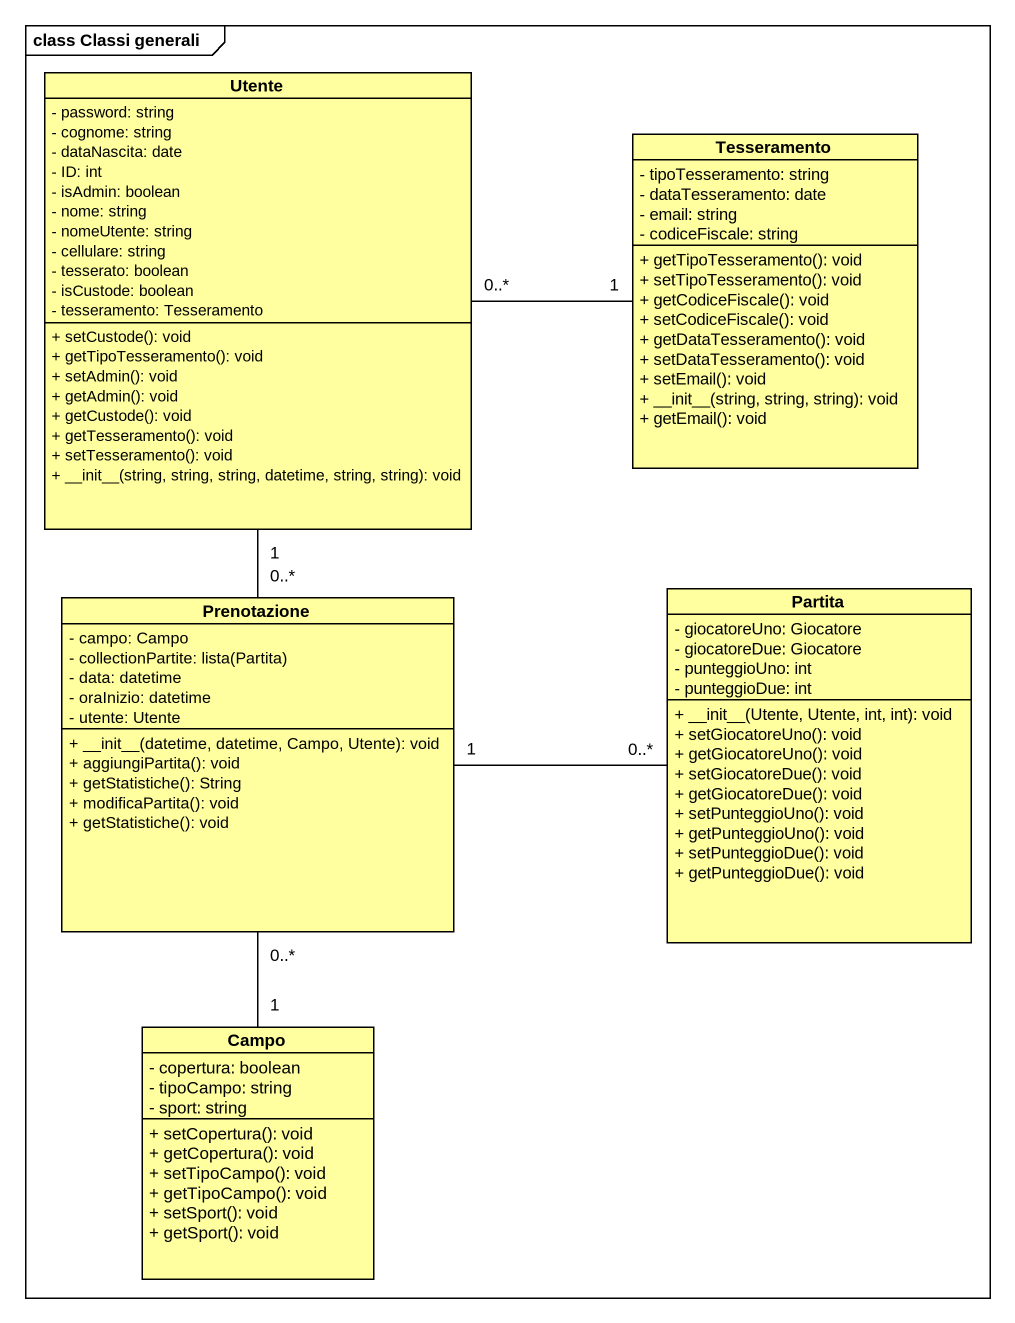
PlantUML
@startuml
mainframe class Classi generali
hide circle
hide empty members
skinparam classAttributeIconSize 0
class Utente #FFFFA0 {
  - password: string
  - cognome: string
  - dataNascita: date
  - ID: int
  - isAdmin: boolean
  - nome: string
  - nomeUtente: string
  - cellulare: string
  - tesserato: boolean
  - isCustode: boolean
  - tesseramento: Tesseramento
  + setCustode(): void
  + getTipoTesseramento(): void
  + setAdmin(): void
  + getAdmin(): void
  + getCustode(): void
  + getTesseramento(): void
  + setTesseramento(): void
  + ~__init~__(string, string, string, datetime, string, string): void
}
class Tesseramento #FFFFA0 {
  - tipoTesseramento: string
  - dataTesseramento: date
  - email: string
  - codiceFiscale: string
  + getTipoTesseramento(): void
  + setTipoTesseramento(): void
  + getCodiceFiscale(): void
  + setCodiceFiscale(): void
  + getDataTesseramento(): void
  + setDataTesseramento(): void
  + setEmail(): void
  + ~__init~__(string, string, string): void
  + getEmail(): void
}
class Prenotazione #FFFFA0 {
  - campo: Campo
  {field} - collectionPartite: lista(Partita)
  - data: datetime
  - oraInizio: datetime
  - utente: Utente
  + ~__init~__(datetime, datetime, Campo, Utente): void
  + aggiungiPartita(): void
  + getStatistiche(): String
  + modificaPartita(): void
  + getStatistiche(): void
}
class Partita #FFFFA0 {
  - giocatoreUno: Giocatore
  - giocatoreDue: Giocatore
  - punteggioUno: int
  - punteggioDue: int
  + ~__init~__(Utente, Utente, int, int): void
  + setGiocatoreUno(): void
  + getGiocatoreUno(): void
  + setGiocatoreDue(): void
  + getGiocatoreDue(): void
  + setPunteggioUno(): void
  + getPunteggioUno(): void
  + setPunteggioDue(): void
  + getPunteggioDue(): void
}
class Campo #FFFFA0 {
  - copertura: boolean
  - tipoCampo: string
  - sport: string
  + setCopertura(): void
  + getCopertura(): void
  + setTipoCampo(): void
  + getTipoCampo(): void
  + setSport(): void
  + getSport(): void
}
Utente "0..*" -right- "1" Tesseramento
Utente "1" -- "0..*" Prenotazione
Prenotazione "1" -right- "0..*" Partita
Prenotazione "0..*" -- "1" Campo
@enduml
